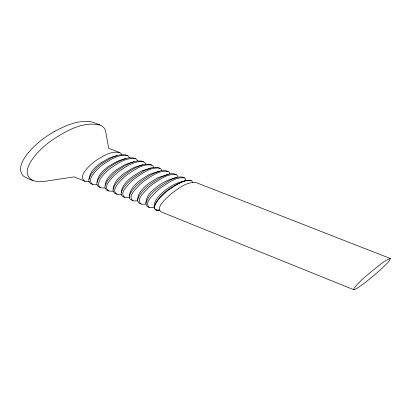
<?xml version="1.0" encoding="UTF-8"?>
<svg xmlns="http://www.w3.org/2000/svg" width="411" height="411" viewBox="0 0 411 411"><rect width="100%" height="100%" fill="white"/><g stroke="black" fill="none" stroke-linecap="round" stroke-linejoin="round"><path stroke-width="0.62" d="M191.094 180.48L188.7 180.172L185.371 180.742C178.641 182.027 172.317 184.929 166.861 189.039A79.143 45.693 0 0 0 161.533 193.442C157.891 196.561 150.457 205.86 156.046 209.99M186.198 180.537C185.695 176.34 179.864 176.509 176.73 177.537C170.133 178.847 163.902 181.636 158.528 185.664A76.734 44.301 0 0 0 153.246 190C146.696 194.11 140.336 210.463 154.192 207.242M154.238 206.723C159.247 193.853 172.795 185.382 185.371 180.742M145.946 203.198C149.291 192.605 160.264 186.178 169.157 180.66A43.109 24.891 0 0 1 173.596 178.59A23.74 13.707 0 0 1 176.725 177.531M145.89 204.02C143.064 204.673 138.188 204.334 137.639 200.804A14.508 8.374 0 0 1 137.7 199.689C137.644 194.619 140.896 190.509 144.359 187.195A74.458 42.991 0 0 1 149.434 182.89L156.725 178.297A39.24 22.656 0 0 1 158.297 177.526L168.12 174.346A14.575 8.415 0 0 1 169.902 173.92C172.707 173.324 177.588 173.668 178.035 177.218M137.695 199.689C138.769 194.922 142.581 191.31 145.869 187.945A94.145 54.355 0 0 1 151.371 183.316L160.763 177.357L168.12 174.346M88.956 179.253C89.413 174.351 92.234 170.149 95.835 166.938A63.648 36.749 0 0 1 100.099 163.403L107.559 158.913A28.241 16.306 0 0 1 112.203 157.059L117.058 155.594A19.348 11.169 0 0 1 119.534 154.947L124.877 154.716A4.5 2.6 0 0 1 125.972 155.024L127.538 155.641A4.382 2.528 0 0 1 128.294 156.016L129.737 157.778L133.102 157.891A4.264 2.461 0 0 1 133.971 158.153L135.548 158.769M129.486 196.186C129.516 191.161 132.707 187.067 136.164 183.779A72.372 41.783 0 0 1 141.194 179.54L148.428 175.024A36.62 21.141 0 0 1 150.683 173.961L159.535 171.176A25.076 14.477 0 0 0 156.56 172.194A40.807 23.561 0 0 0 152.943 173.807L148.782 176.088L142.997 179.992A91.406 52.772 0 0 0 137.51 184.616C134.243 187.925 130.59 191.505 129.486 196.186A14.611 8.436 0 0 0 129.424 197.599L129.907 198.914L130.755 199.715A3.504 2.024 0 0 0 131.32 200.003L134.114 200.958L137.639 200.804M129.434 197.599L125.494 197.588A3.637 2.101 0 0 1 124.816 197.378L123.228 196.735A3.678 2.122 0 0 1 122.663 196.453L121.692 195.513L121.276 194.398A14.75 8.518 0 0 1 121.327 192.697C121.409 187.714 124.569 183.645 128.011 180.383A70.389 40.638 0 0 1 133 176.201L140.172 171.772A34.354 19.836 0 0 1 143.043 170.462M121.312 192.692C122.432 188.094 125.961 184.554 129.188 181.297A88.827 51.283 0 0 1 134.664 176.694L144.097 170.801A47.059 27.172 0 0 1 145.905 169.933L150.986 168.022A14.853 8.574 0 0 1 153.735 167.395L157.557 167.426A3.684 2.127 0 0 1 158.209 167.626L159.812 168.253A3.632 2.096 0 0 1 160.398 168.541L161.287 169.347L161.8 170.652A14.693 8.482 0 0 0 159.54 171.176M113.184 189.209C113.369 184.277 116.467 180.229 119.904 176.997A68.509 39.554 0 0 1 124.846 172.882L131.962 168.531A31.647 18.274 0 0 1 135.702 166.907L142.458 164.883A26.109 15.073 0 0 0 139.807 165.792L139.617 165.859A38.593 22.281 0 0 0 137.038 166.969L132.178 169.538L126.377 173.406A86.387 49.875 0 0 0 120.911 177.999C117.731 181.133 114.284 184.837 113.195 189.168A14.924 8.616 0 0 0 113.143 191.213L114.612 193.201A3.853 2.225 0 0 0 115.172 193.478L116.755 194.12A3.812 2.204 0 0 0 117.423 194.336L121.276 194.398M97.047 182.268A25.688 14.832 0 0 1 97.356 181.189C102.123 171.125 112.069 164.441 121.964 159.941A35.331 20.396 0 0 1 122.797 159.607L123.999 159.16A25.6 14.781 0 0 1 125.494 158.672L120.546 160.162A28.148 16.25 0 0 0 115.676 162.119L108.129 166.676A65.272 37.684 0 0 0 103.813 170.277C100.284 173.406 97.335 177.799 97.006 182.484A14.817 8.554 0 0 0 97.047 184.878M89.043 178.811L91.381 173.91L96.631 167.914A79.868 46.109 0 0 1 101.964 163.491L111.273 157.881A35.017 20.216 0 0 1 117.037 155.574M28.195 152.835C23.484 158.795 16.959 168.536 23.042 175.651A11.626 6.715 0 0 0 26.314 177.747C32.166 181.02 38.963 182.505 45.575 181.21L74.103 176.889L84.907 181.256A4.634 2.677 0 0 0 86.017 181.58L89.11 181.719L90.358 183.337A4.48 2.589 0 0 0 91.252 183.82L92.809 184.447A4.398 2.538 0 0 0 93.693 184.719L97.083 184.873L98.455 186.645A4.249 2.456 0 0 0 99.185 187.02L100.752 187.657A4.218 2.435 0 0 0 101.64 187.93L105.103 188.038L106.428 189.861A4.074 2.353 0 0 0 107.163 190.242L108.735 190.879A3.992 2.307 0 0 0 109.398 191.094L113.164 191.213M54.586 131.397C65.585 125.555 78.039 119.925 90.795 121.733A11.236 6.489 0 0 1 93.312 122.452C97.828 124.101 104.856 125.653 105.684 131.52L108.674 148.263L119.57 152.522A4.613 2.661 0 0 1 120.495 153.005L121.805 154.608M143.049 170.467L150.986 168.022M128.607 163.357L133.965 161.77A15.264 8.811 0 0 1 137.695 160.948M161.8 170.652L165.71 170.616A3.514 2.029 0 0 1 166.373 170.817L167.981 171.449A3.463 1.998 0 0 1 168.572 171.736L169.44 172.569L169.902 173.925M159.396 210.124L156.452 210.098A3.005 1.736 0 0 1 155.944 209.949M142.468 164.898A15.043 8.688 0 0 1 145.694 164.159L149.445 164.251A3.858 2.23 0 0 1 150.092 164.451L151.685 165.078A3.807 2.199 0 0 1 152.27 165.361L153.169 166.142L153.735 167.4M159.422 210.232L156.73 210.196A3 1.731 0 0 1 155.635 209.795L154.813 209.019L154.423 207.894M390.286 258.493C383.715 260.744 378.567 266.205 372.993 270.243A357.015 206.122 0 0 0 366.247 275.987C355.803 284.607 345.117 297.667 364.768 282.835C371.297 277.831 377.586 272.508 383.545 266.831C385.662 264.211 389.736 261.817 390.286 258.493L195.955 182.525C186.394 181.641 178.086 188.793 170.796 194.105C167.518 197.557 155.373 206.62 160.896 211.804L353.676 289.668M157.182 210.273L156.355 210.098M99.976 125.016C82.375 120.998 65.118 131.474 50.995 140.865A137.68 79.487 0 0 0 42.754 147.564C35.67 154.089 18.243 172.728 32.875 180.434M184.436 177.881C175.882 176.663 168.186 182.936 161.451 187.308A97.643 56.374 0 0 0 155.933 191.958C153.005 195.605 144.919 201.508 148.525 206.841A3.206 1.85 0 0 0 149.239 207.242M176.191 174.654C167.59 173.35 159.797 179.571 153.026 183.969A94.7 54.673 0 0 0 147.518 188.603C144.59 192.235 136.529 198.23 140.341 203.543A3.365 1.942 0 0 0 141.055 203.938M167.981 171.449C159.345 170.051 151.448 176.221 144.641 180.645A91.936 53.076 0 0 0 139.149 185.269C136.555 188.438 126.937 196.504 132.917 200.645M151.685 165.078C142.977 163.516 134.885 169.573 128.006 174.053A86.855 50.147 0 0 0 122.535 178.646C119.817 181.801 110.492 190.118 116.755 194.12M127.538 155.641C118.733 153.853 110.354 159.725 103.361 164.282A80.212 46.309 0 0 0 97.926 168.839C94.658 172.081 86.454 180.491 92.809 184.447M119.57 152.522C110.729 150.667 102.262 156.473 95.229 161.055A78.218 45.159 0 0 0 89.804 165.602C86.464 168.839 78.439 177.377 84.907 181.256M159.812 168.253C151.156 166.696 143.12 173.041 136.303 177.341A89.321 51.57 0 0 0 130.821 181.95C128.165 185.109 118.692 193.304 124.816 197.378M143.598 161.913L142.011 161.297A4.084 2.358 0 0 0 141.137 161.035L137.7 160.963L136.308 159.149A4.233 2.445 0 0 0 134.7 158.512C126.136 157.685 118.306 162.987 111.535 167.524A82.313 47.522 0 0 0 106.089 172.091C102.961 175.235 99.673 178.703 98.594 183.136A17.026 9.828 0 0 0 98.491 184.683L99.174 186.502L100.752 187.657M108.735 190.879C102.344 186.943 111.504 178.518 114.294 175.363A84.522 48.801 0 0 1 119.75 170.776C126.485 166.265 134.217 160.927 142.74 161.662A4.053 2.343 0 0 1 144.379 162.314L145.705 164.174M192.708 182.314L191.624 180.742A3.005 1.736 0 0 0 191.197 180.521C182.828 179.437 175.343 185.597 168.736 189.877A100.227 57.869 0 0 0 163.434 194.28C160.013 197.604 156.339 201.138 154.695 205.736A15.865 9.16 0 0 0 154.392 207.894M125.519 158.692A15.51 8.955 0 0 1 129.727 157.752M105.072 188.038A15.084 8.708 0 0 1 105.124 185.757M128.592 163.342A28.724 16.584 0 0 0 123.809 165.325L116.2 169.969A66.972 38.665 0 0 0 111.838 173.627C108.396 176.828 105.391 180.866 105.098 185.736L107.369 180.845L112.686 174.706A84.08 48.544 0 0 1 118.137 170.128L123.942 166.285L129.419 163.465A37.021 21.377 0 0 1 131.191 162.725L131.905 162.453A25.785 14.888 0 0 1 133.96 161.77M89.064 181.724A14.585 8.42 0 0 1 88.992 179.258M28.287 152.861A127.585 73.661 0 0 1 54.632 131.428"/></g></svg>
